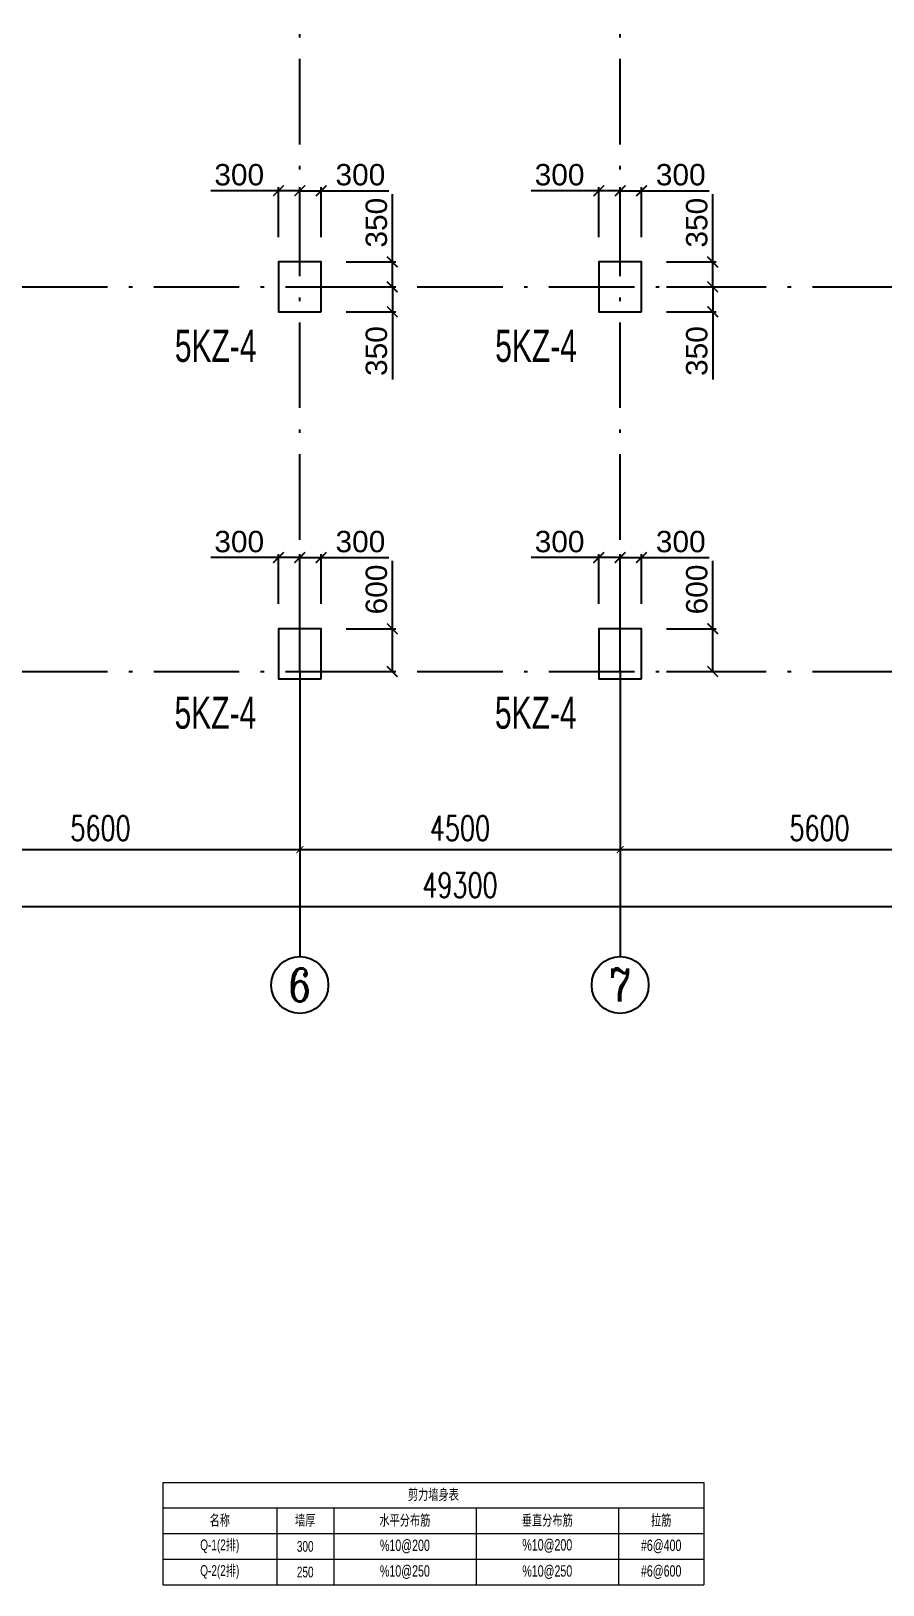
# Model space of a CAD drawing. Header units: millimetres. Extents: x -3831 to 465700, y 39900 to 106100.
# Drawn here: x 330225 to 342191, y 58778 to 80591 of the extents above; entities that cross this region are included whole.
import ezdxf
from ezdxf.enums import TextEntityAlignment as Align

# ---------------------------------------------------------------- set-up
doc = ezdxf.new("R2010")
doc.units = ezdxf.units.MM
doc.linetypes.add('线型2', pattern=[1850, 1200, -300, 50, -300])
for name, color, linetype in [('AXIS', 3, 'Continuous'), ('AXIS_TEXT', 7, 'Continuous'), ('column_dim', 90, 'Continuous'), ('DOTE', 10, '线型2')]:
    doc.layers.add(name, color=color, linetype=linetype)
for name, color, linetype, lineweight in [('S_Cl', 2, 'Continuous', 25), ('S_ColumFocus', 2, 'Continuous', 9), ('S_DistributionSteelTxt', 7, 'Continuous', 9)]:
    doc.layers.add(name, color=color, linetype=linetype, lineweight=lineweight)
doc.styles.add('_TCH_AXIS', font='COMPLEX', dxfattribs={"bigfont": 'GBCBIG'})
doc.styles.add('_TCH_DIM_T3', font='SIMPLEX', dxfattribs={"width": 0.705882, "bigfont": 'GBCBIG'})
doc.styles.add('COMPLEX', font='COMPLEX')
doc.styles.get("Standard").update_dxf_attribs({"font": 'arial.ttf'})
doc.styles.add('xxxx', font='RIF.ttf')
doc.dimstyles.new('_TCH_ARCH&&100', dxfattribs={"dimtxt": 297.5, "dimasz": 100, "dimexe": 250, "dimexo": 300, "dimgap": 126.25, "dimtad": 1, "dimdec": 0, "dimzin": 0, "dimdsep": 46, "dimtxsty": '_TCH_DIM_T3', "dimblk": 'ARCHTICK', "dimcen": 0.09, "dimclrt": 7, "dimazin": 2, "dimtfac": 1, "dimtdec": 0, "dimtix": 1, "dimtmove": 2, "dimatfit": 3, "dimfxl": 100, "dimtolj": 1, "dimtzin": 0, "dimarcsym": 0})
doc.dimstyles.new('ISO-25', dxfattribs={"dimtxt": 2.5, "dimasz": 2.5, "dimexe": 1.25, "dimexo": 0.625, "dimtad": 1, "dimtxsty": 'Standard', "dimcen": 2.5, "dimadec": 0, "dimazin": 0, "dimtfac": 1, "dimtmove": 0, "dimatfit": 3, "dimfxl": 1, "dimarcsym": 0})

# ---------------------------------------------------------------- blocks, each defined once
blk = doc.blocks.new('_ArchTick')
at = {"color": 0, "linetype": 'ByBlock', "const_width": 0.15}
blk.add_lwpolyline([(-0.5, -0.5), (0.5, 0.5)], dxfattribs=at)
blk = doc.blocks.new('*D446')
at = {"layer": 'AXIS', "color": 0, "lineweight": -2, "transparency": 16777216}
for p, q in [((328400, 71300), (328400, 68850)), ((334000, 71300), (334000, 68850)), ((328400, 69100), (334000, 69100))]:
    blk.add_line(p, q, dxfattribs=at)
at = {"layer": 'Defpoints', "color": 0, "transparency": 16777216}
for p in [(328400, 71600), (334000, 71600), (334000, 69100)]:
    blk.add_point(p, dxfattribs=at)
at = {"layer": 'AXIS', "color": 0, "lineweight": -2, "transparency": 16777216, "xscale": 100, "yscale": 100, "zscale": 100, "rotation": 180}
blk.add_blockref('_ArchTick', (328400, 69100), dxfattribs=at)
at = {"layer": 'AXIS', "color": 0, "lineweight": -2, "transparency": 16777216, "xscale": 100, "yscale": 100, "zscale": 100}
blk.add_blockref('_ArchTick', (334000, 69100), dxfattribs=at)
at = {"layer": 'AXIS', "color": 7, "transparency": 16777216, "insert": (331200, 69401.25), "char_height": 350, "attachment_point": 5, "style": '_TCH_DIM_T3'}
blk.add_mtext('\\A1;5600', dxfattribs=at)
blk = doc.blocks.new('*D447')
at = {"layer": 'AXIS', "color": 0, "lineweight": -2, "transparency": 16777216}
for p, q in [((334000, 71300), (334000, 68850)), ((338500, 71300), (338500, 68850)), ((334000, 69100), (338500, 69100))]:
    blk.add_line(p, q, dxfattribs=at)
at = {"layer": 'Defpoints', "color": 0, "transparency": 16777216}
for p in [(334000, 71600), (338500, 71600), (338500, 69100)]:
    blk.add_point(p, dxfattribs=at)
at = {"layer": 'AXIS', "color": 0, "lineweight": -2, "transparency": 16777216, "xscale": 100, "yscale": 100, "zscale": 100, "rotation": 180}
blk.add_blockref('_ArchTick', (334000, 69100), dxfattribs=at)
at = {"layer": 'AXIS', "color": 0, "lineweight": -2, "transparency": 16777216, "xscale": 100, "yscale": 100, "zscale": 100}
blk.add_blockref('_ArchTick', (338500, 69100), dxfattribs=at)
at = {"layer": 'AXIS', "color": 7, "transparency": 16777216, "insert": (336250, 69401.25), "char_height": 350, "attachment_point": 5, "style": '_TCH_DIM_T3'}
blk.add_mtext('\\A1;4500', dxfattribs=at)
blk = doc.blocks.new('*D448')
at = {"layer": 'AXIS', "color": 0, "lineweight": -2, "transparency": 16777216}
for p, q in [((338500, 71300), (338500, 68850)), ((344100, 71300), (344100, 68850)), ((338500, 69100), (344100, 69100))]:
    blk.add_line(p, q, dxfattribs=at)
at = {"layer": 'Defpoints', "color": 0, "transparency": 16777216}
for p in [(338500, 71600), (344100, 71600), (344100, 69100)]:
    blk.add_point(p, dxfattribs=at)
at = {"layer": 'AXIS', "color": 0, "lineweight": -2, "transparency": 16777216, "xscale": 100, "yscale": 100, "zscale": 100, "rotation": 180}
blk.add_blockref('_ArchTick', (338500, 69100), dxfattribs=at)
at = {"layer": 'AXIS', "color": 0, "lineweight": -2, "transparency": 16777216, "xscale": 100, "yscale": 100, "zscale": 100}
blk.add_blockref('_ArchTick', (344100, 69100), dxfattribs=at)
at = {"layer": 'AXIS', "color": 7, "transparency": 16777216, "insert": (341300, 69401.25), "char_height": 350, "attachment_point": 5, "style": '_TCH_DIM_T3'}
blk.add_mtext('\\A1;5600', dxfattribs=at)
blk = doc.blocks.new('*D451')
at = {"layer": 'AXIS', "color": 0, "lineweight": -2, "transparency": 16777216}
for p, q in [((311600, 71300), (311600, 68050)), ((360900, 71300), (360900, 68050)), ((311600, 68300), (360900, 68300))]:
    blk.add_line(p, q, dxfattribs=at)
at = {"layer": 'Defpoints', "color": 0, "transparency": 16777216}
for p in [(311600, 71600), (360900, 71600), (360900, 68300)]:
    blk.add_point(p, dxfattribs=at)
at = {"layer": 'AXIS', "color": 0, "lineweight": -2, "transparency": 16777216, "xscale": 100, "yscale": 100, "zscale": 100, "rotation": 180}
blk.add_blockref('_ArchTick', (311600, 68300), dxfattribs=at)
at = {"layer": 'AXIS', "color": 0, "lineweight": -2, "transparency": 16777216, "xscale": 100, "yscale": 100, "zscale": 100}
blk.add_blockref('_ArchTick', (360900, 68300), dxfattribs=at)
at = {"layer": 'AXIS', "color": 7, "transparency": 16777216, "insert": (336250, 68601.25), "char_height": 350, "attachment_point": 5, "style": '_TCH_DIM_T3'}
blk.add_mtext('\\A1;49300', dxfattribs=at)
blk = doc.blocks.new('_AXISO')
blk.add_circle((0, 0), 0.5)
at = {"layer": 'AXIS_TEXT', "style": 'COMPLEX', "width": 1.041667}
blk.add_attdef('A', text='', height=0.56, dxfattribs=at).set_placement((-0.25, -0.28), (0.25, -0.28), align=Align.FIT)
blk = doc.blocks.new('*D2076')
at = {"layer": 'column_dim', "color": 0, "lineweight": -2, "transparency": 16777216}
for p, q in [((339150, 77000), (339850, 77000)), ((339800, 77000), (339800, 76650)), ((339150, 76650), (339850, 76650)), ((339800, 76650), (339800, 75698))]:
    blk.add_line(p, q, dxfattribs=at)
at = {"layer": 'Defpoints', "color": 0, "transparency": 16777216}
for p in [(338800, 77000), (339800, 77000), (338800, 76650)]:
    blk.add_point(p, dxfattribs=at)
at = {"layer": 'column_dim', "color": 0, "lineweight": -2, "transparency": 16777216, "xscale": 150, "yscale": 150, "zscale": 150}
for p, rotation in [((339800, 77000), 90), ((339800, 76650), 270)]:
    blk.add_blockref('_ArchTick', p, dxfattribs=dict(at, rotation=rotation))
at = {"layer": 'column_dim', "color": 7, "transparency": 16777216, "insert": (339577, 76099), "char_height": 300, "attachment_point": 5, "rotation": 90}
blk.add_mtext('350', dxfattribs=at)
blk = doc.blocks.new('*D2077')
at = {"layer": 'column_dim', "color": 0, "lineweight": -2, "transparency": 16777216}
for p, q in [((339800, 77350), (339800, 78302)), ((339150, 77350), (339850, 77350)), ((339800, 77000), (339800, 77350)), ((339150, 77000), (339850, 77000))]:
    blk.add_line(p, q, dxfattribs=at)
at = {"layer": 'Defpoints', "color": 0, "transparency": 16777216}
for p in [(338800, 77350), (338800, 77000), (339800, 77000)]:
    blk.add_point(p, dxfattribs=at)
at = {"layer": 'column_dim', "color": 0, "lineweight": -2, "transparency": 16777216, "xscale": 150, "yscale": 150, "zscale": 150}
for p, rotation in [((339800, 77350), 90), ((339800, 77000), 270)]:
    blk.add_blockref('_ArchTick', p, dxfattribs=dict(at, rotation=rotation))
at = {"layer": 'column_dim', "color": 7, "transparency": 16777216, "insert": (339577, 77901), "char_height": 300, "attachment_point": 5, "rotation": 90}
blk.add_mtext('350', dxfattribs=at)
blk = doc.blocks.new('*D2078')
at = {"layer": 'column_dim', "color": 0, "lineweight": -2, "transparency": 16777216}
for p, q in [((338500, 77700), (338500, 78400)), ((338500, 78350), (338800, 78350)), ((338800, 77700), (338800, 78400)), ((338800, 78350), (339752, 78350))]:
    blk.add_line(p, q, dxfattribs=at)
at = {"layer": 'Defpoints', "color": 0, "transparency": 16777216}
for p in [(338500, 78350), (338500, 77350), (338800, 77350)]:
    blk.add_point(p, dxfattribs=at)
at = {"layer": 'column_dim', "color": 0, "lineweight": -2, "transparency": 16777216, "xscale": 150, "yscale": 150, "zscale": 150, "rotation": 180}
blk.add_blockref('_ArchTick', (338500, 78350), dxfattribs=at)
at = {"layer": 'column_dim', "color": 0, "lineweight": -2, "transparency": 16777216, "xscale": 150, "yscale": 150, "zscale": 150}
blk.add_blockref('_ArchTick', (338800, 78350), dxfattribs=at)
at = {"layer": 'column_dim', "color": 7, "transparency": 16777216, "insert": (339351, 78573), "char_height": 300, "attachment_point": 5}
blk.add_mtext('300', dxfattribs=at)
blk = doc.blocks.new('*D2079')
at = {"layer": 'column_dim', "color": 0, "lineweight": -2, "transparency": 16777216}
for p, q in [((338200, 78350), (337248, 78350)), ((338200, 77700), (338200, 78400)), ((338500, 78350), (338200, 78350)), ((338500, 77700), (338500, 78400))]:
    blk.add_line(p, q, dxfattribs=at)
at = {"layer": 'Defpoints', "color": 0, "transparency": 16777216}
for p in [(338500, 78350), (338200, 77350), (338500, 77350)]:
    blk.add_point(p, dxfattribs=at)
at = {"layer": 'column_dim', "color": 0, "lineweight": -2, "transparency": 16777216, "xscale": 150, "yscale": 150, "zscale": 150, "rotation": 180}
blk.add_blockref('_ArchTick', (338200, 78350), dxfattribs=at)
at = {"layer": 'column_dim', "color": 0, "lineweight": -2, "transparency": 16777216, "xscale": 150, "yscale": 150, "zscale": 150}
blk.add_blockref('_ArchTick', (338500, 78350), dxfattribs=at)
at = {"layer": 'column_dim', "color": 7, "transparency": 16777216, "insert": (337649, 78573), "char_height": 300, "attachment_point": 5}
blk.add_mtext('300', dxfattribs=at)
blk = doc.blocks.new('*D2080')
at = {"layer": 'column_dim', "color": 0, "lineweight": -2, "transparency": 16777216}
for p, q in [((339800, 72200), (339800, 73153)), ((339150, 72200), (339850, 72200)), ((339800, 71600), (339800, 72200)), ((339150, 71600), (339850, 71600))]:
    blk.add_line(p, q, dxfattribs=at)
at = {"layer": 'Defpoints', "color": 0, "transparency": 16777216}
for p in [(338800, 72200), (338800, 71600), (339800, 71600)]:
    blk.add_point(p, dxfattribs=at)
at = {"layer": 'column_dim', "color": 0, "lineweight": -2, "transparency": 16777216, "xscale": 150, "yscale": 150, "zscale": 150}
for p, rotation in [((339800, 72200), 90), ((339800, 71600), 270)]:
    blk.add_blockref('_ArchTick', p, dxfattribs=dict(at, rotation=rotation))
at = {"layer": 'column_dim', "color": 7, "transparency": 16777216, "insert": (339577, 72752), "char_height": 300, "attachment_point": 5, "rotation": 90}
blk.add_mtext('600', dxfattribs=at)
blk = doc.blocks.new('*D2081')
at = {"layer": 'column_dim', "color": 0, "lineweight": -2, "transparency": 16777216}
for p, q in [((338500, 72550), (338500, 73250)), ((338500, 73200), (338800, 73200)), ((338800, 72550), (338800, 73250)), ((338800, 73200), (339752, 73200))]:
    blk.add_line(p, q, dxfattribs=at)
at = {"layer": 'Defpoints', "color": 0, "transparency": 16777216}
for p in [(338500, 73200), (338500, 72200), (338800, 72200)]:
    blk.add_point(p, dxfattribs=at)
at = {"layer": 'column_dim', "color": 0, "lineweight": -2, "transparency": 16777216, "xscale": 150, "yscale": 150, "zscale": 150, "rotation": 180}
blk.add_blockref('_ArchTick', (338500, 73200), dxfattribs=at)
at = {"layer": 'column_dim', "color": 0, "lineweight": -2, "transparency": 16777216, "xscale": 150, "yscale": 150, "zscale": 150}
blk.add_blockref('_ArchTick', (338800, 73200), dxfattribs=at)
at = {"layer": 'column_dim', "color": 7, "transparency": 16777216, "insert": (339351, 73423), "char_height": 300, "attachment_point": 5}
blk.add_mtext('300', dxfattribs=at)
blk = doc.blocks.new('*D2082')
at = {"layer": 'column_dim', "color": 0, "lineweight": -2, "transparency": 16777216}
for p, q in [((338200, 73200), (337248, 73200)), ((338200, 72550), (338200, 73250)), ((338500, 73200), (338200, 73200)), ((338500, 72550), (338500, 73250))]:
    blk.add_line(p, q, dxfattribs=at)
at = {"layer": 'Defpoints', "color": 0, "transparency": 16777216}
for p in [(338500, 73200), (338200, 72200), (338500, 72200)]:
    blk.add_point(p, dxfattribs=at)
at = {"layer": 'column_dim', "color": 0, "lineweight": -2, "transparency": 16777216, "xscale": 150, "yscale": 150, "zscale": 150, "rotation": 180}
blk.add_blockref('_ArchTick', (338200, 73200), dxfattribs=at)
at = {"layer": 'column_dim', "color": 0, "lineweight": -2, "transparency": 16777216, "xscale": 150, "yscale": 150, "zscale": 150}
blk.add_blockref('_ArchTick', (338500, 73200), dxfattribs=at)
at = {"layer": 'column_dim', "color": 7, "transparency": 16777216, "insert": (337649, 73423), "char_height": 300, "attachment_point": 5}
blk.add_mtext('300', dxfattribs=at)
blk = doc.blocks.new('*D2091')
at = {"layer": 'column_dim', "color": 0, "lineweight": -2, "transparency": 16777216}
for p, q in [((334650, 77000), (335350, 77000)), ((335300, 77000), (335300, 76650)), ((334650, 76650), (335350, 76650)), ((335300, 76650), (335300, 75698))]:
    blk.add_line(p, q, dxfattribs=at)
at = {"layer": 'Defpoints', "color": 0, "transparency": 16777216}
for p in [(334300, 77000), (335300, 77000), (334300, 76650)]:
    blk.add_point(p, dxfattribs=at)
at = {"layer": 'column_dim', "color": 0, "lineweight": -2, "transparency": 16777216, "xscale": 150, "yscale": 150, "zscale": 150}
for p, rotation in [((335300, 77000), 90), ((335300, 76650), 270)]:
    blk.add_blockref('_ArchTick', p, dxfattribs=dict(at, rotation=rotation))
at = {"layer": 'column_dim', "color": 7, "transparency": 16777216, "insert": (335077, 76099), "char_height": 300, "attachment_point": 5, "rotation": 90}
blk.add_mtext('350', dxfattribs=at)
blk = doc.blocks.new('*D2092')
at = {"layer": 'column_dim', "color": 0, "lineweight": -2, "transparency": 16777216}
for p, q in [((335300, 77350), (335300, 78302)), ((334650, 77350), (335350, 77350)), ((335300, 77000), (335300, 77350)), ((334650, 77000), (335350, 77000))]:
    blk.add_line(p, q, dxfattribs=at)
at = {"layer": 'Defpoints', "color": 0, "transparency": 16777216}
for p in [(334300, 77350), (334300, 77000), (335300, 77000)]:
    blk.add_point(p, dxfattribs=at)
at = {"layer": 'column_dim', "color": 0, "lineweight": -2, "transparency": 16777216, "xscale": 150, "yscale": 150, "zscale": 150}
for p, rotation in [((335300, 77350), 90), ((335300, 77000), 270)]:
    blk.add_blockref('_ArchTick', p, dxfattribs=dict(at, rotation=rotation))
at = {"layer": 'column_dim', "color": 7, "transparency": 16777216, "insert": (335077, 77901), "char_height": 300, "attachment_point": 5, "rotation": 90}
blk.add_mtext('350', dxfattribs=at)
blk = doc.blocks.new('*D2093')
at = {"layer": 'column_dim', "color": 0, "lineweight": -2, "transparency": 16777216}
for p, q in [((334000, 77700), (334000, 78400)), ((334000, 78350), (334300, 78350)), ((334300, 77700), (334300, 78400)), ((334300, 78350), (335252, 78350))]:
    blk.add_line(p, q, dxfattribs=at)
at = {"layer": 'Defpoints', "color": 0, "transparency": 16777216}
for p in [(334000, 78350), (334000, 77350), (334300, 77350)]:
    blk.add_point(p, dxfattribs=at)
at = {"layer": 'column_dim', "color": 0, "lineweight": -2, "transparency": 16777216, "xscale": 150, "yscale": 150, "zscale": 150, "rotation": 180}
blk.add_blockref('_ArchTick', (334000, 78350), dxfattribs=at)
at = {"layer": 'column_dim', "color": 0, "lineweight": -2, "transparency": 16777216, "xscale": 150, "yscale": 150, "zscale": 150}
blk.add_blockref('_ArchTick', (334300, 78350), dxfattribs=at)
at = {"layer": 'column_dim', "color": 7, "transparency": 16777216, "insert": (334851, 78573), "char_height": 300, "attachment_point": 5}
blk.add_mtext('300', dxfattribs=at)
blk = doc.blocks.new('*D2094')
at = {"layer": 'column_dim', "color": 0, "lineweight": -2, "transparency": 16777216}
for p, q in [((333700, 78350), (332748, 78350)), ((333700, 77700), (333700, 78400)), ((334000, 78350), (333700, 78350)), ((334000, 77700), (334000, 78400))]:
    blk.add_line(p, q, dxfattribs=at)
at = {"layer": 'Defpoints', "color": 0, "transparency": 16777216}
for p in [(334000, 78350), (333700, 77350), (334000, 77350)]:
    blk.add_point(p, dxfattribs=at)
at = {"layer": 'column_dim', "color": 0, "lineweight": -2, "transparency": 16777216, "xscale": 150, "yscale": 150, "zscale": 150, "rotation": 180}
blk.add_blockref('_ArchTick', (333700, 78350), dxfattribs=at)
at = {"layer": 'column_dim', "color": 0, "lineweight": -2, "transparency": 16777216, "xscale": 150, "yscale": 150, "zscale": 150}
blk.add_blockref('_ArchTick', (334000, 78350), dxfattribs=at)
at = {"layer": 'column_dim', "color": 7, "transparency": 16777216, "insert": (333149, 78573), "char_height": 300, "attachment_point": 5}
blk.add_mtext('300', dxfattribs=at)
blk = doc.blocks.new('*D2095')
at = {"layer": 'column_dim', "color": 0, "lineweight": -2, "transparency": 16777216}
for p, q in [((335300, 72200), (335300, 73153)), ((334650, 72200), (335350, 72200)), ((335300, 71600), (335300, 72200)), ((334650, 71600), (335350, 71600))]:
    blk.add_line(p, q, dxfattribs=at)
at = {"layer": 'Defpoints', "color": 0, "transparency": 16777216}
for p in [(334300, 72200), (334300, 71600), (335300, 71600)]:
    blk.add_point(p, dxfattribs=at)
at = {"layer": 'column_dim', "color": 0, "lineweight": -2, "transparency": 16777216, "xscale": 150, "yscale": 150, "zscale": 150}
for p, rotation in [((335300, 72200), 90), ((335300, 71600), 270)]:
    blk.add_blockref('_ArchTick', p, dxfattribs=dict(at, rotation=rotation))
at = {"layer": 'column_dim', "color": 7, "transparency": 16777216, "insert": (335077, 72752), "char_height": 300, "attachment_point": 5, "rotation": 90}
blk.add_mtext('600', dxfattribs=at)
blk = doc.blocks.new('*D2096')
at = {"layer": 'column_dim', "color": 0, "lineweight": -2, "transparency": 16777216}
for p, q in [((334000, 72550), (334000, 73250)), ((334000, 73200), (334300, 73200)), ((334300, 72550), (334300, 73250)), ((334300, 73200), (335252, 73200))]:
    blk.add_line(p, q, dxfattribs=at)
at = {"layer": 'Defpoints', "color": 0, "transparency": 16777216}
for p in [(334000, 73200), (334000, 72200), (334300, 72200)]:
    blk.add_point(p, dxfattribs=at)
at = {"layer": 'column_dim', "color": 0, "lineweight": -2, "transparency": 16777216, "xscale": 150, "yscale": 150, "zscale": 150, "rotation": 180}
blk.add_blockref('_ArchTick', (334000, 73200), dxfattribs=at)
at = {"layer": 'column_dim', "color": 0, "lineweight": -2, "transparency": 16777216, "xscale": 150, "yscale": 150, "zscale": 150}
blk.add_blockref('_ArchTick', (334300, 73200), dxfattribs=at)
at = {"layer": 'column_dim', "color": 7, "transparency": 16777216, "insert": (334851, 73423), "char_height": 300, "attachment_point": 5}
blk.add_mtext('300', dxfattribs=at)
blk = doc.blocks.new('*D2097')
at = {"layer": 'column_dim', "color": 0, "lineweight": -2, "transparency": 16777216}
for p, q in [((333700, 73200), (332748, 73200)), ((333700, 72550), (333700, 73250)), ((334000, 73200), (333700, 73200)), ((334000, 72550), (334000, 73250))]:
    blk.add_line(p, q, dxfattribs=at)
at = {"layer": 'Defpoints', "color": 0, "transparency": 16777216}
for p in [(334000, 73200), (333700, 72200), (334000, 72200)]:
    blk.add_point(p, dxfattribs=at)
at = {"layer": 'column_dim', "color": 0, "lineweight": -2, "transparency": 16777216, "xscale": 150, "yscale": 150, "zscale": 150, "rotation": 180}
blk.add_blockref('_ArchTick', (333700, 73200), dxfattribs=at)
at = {"layer": 'column_dim', "color": 0, "lineweight": -2, "transparency": 16777216, "xscale": 150, "yscale": 150, "zscale": 150}
blk.add_blockref('_ArchTick', (334000, 73200), dxfattribs=at)
at = {"layer": 'column_dim', "color": 7, "transparency": 16777216, "insert": (333149, 73423), "char_height": 300, "attachment_point": 5}
blk.add_mtext('300', dxfattribs=at)

msp = doc.modelspace()

# ---------------------------------------------------------------- linework, layer by layer
at = {"layer": 'AXIS'}
for p, q in [((334000, 71600), (334000, 67600)), ((338500, 71600), (338500, 67600))]:
    msp.add_line(p, q, dxfattribs=at)
at = {"layer": 'DOTE'}
for p, q in [((334000, 71600), (334000, 101300)), ((338500, 71600), (338500, 101300)), ((311600, 77000), (360900, 77000)), ((311600, 71600), (360900, 71600))]:
    msp.add_line(p, q, dxfattribs=at)
at = {"layer": 'S_Cl'}
for points in [[(334300, 76650), (334300, 77350), (333700, 77350), (333700, 76650)], [(338800, 76650), (338800, 77350), (338200, 77350), (338200, 76650)], [(334300, 71500), (334300, 72200), (333700, 72200), (333700, 71500)], [(338800, 71500), (338800, 72200), (338200, 72200), (338200, 71500)]]:
    msp.add_lwpolyline(points, close=True, dxfattribs=at)
at = {"layer": 'S_DistributionSteelTxt'}
for p, q in [((332076.11907, 60218.34247), (332076.11907, 58778.34247)), ((332076.11907, 60218.34247), (339676.11907, 60218.34247)), ((339676.11907, 60218.34247), (339676.11907, 58778.34247)), ((332076.11907, 59858.34247), (339676.11907, 59858.34247)), ((333676.11907, 59858.34247), (333676.11907, 58778.34247)), ((334476.11907, 59858.34247), (334476.11907, 58778.34247)), ((336476.11907, 59858.34247), (336476.11907, 58778.34247)), ((338476.11907, 59858.34247), (338476.11907, 58778.34247)), ((332076.11907, 59498.34247), (339676.11907, 59498.34247)), ((332076.11907, 59138.34247), (339676.11907, 59138.34247)), ((332076.11907, 58778.34247), (339676.11907, 58778.34247))]:
    msp.add_line(p, q, dxfattribs=at)

# ---------------------------------------------------------------- block references
at = {"layer": 'AXIS'}
ref = msp.add_blockref('_AXISO', (334000, 67200), dxfattribs=dict(at, xscale=800, yscale=800, zscale=800))
ref.add_attrib('A', '6', dxfattribs={"layer": 'AXIS_TEXT', "height": 465.94816, "style": '_TCH_AXIS'}).set_placement((333844.68395, 66967.02592), (334155.31605, 66967.02592), align=Align.FIT)
ref = msp.add_blockref('_AXISO', (338500, 67200), dxfattribs=dict(at, xscale=800, yscale=800, zscale=800))
ref.add_attrib('A', '7', dxfattribs={"layer": 'AXIS_TEXT', "height": 465.94816, "style": '_TCH_AXIS'}).set_placement((338344.68395, 66967.02592), (338655.31605, 66967.02592), align=Align.FIT)

# ---------------------------------------------------------------- texts
at = {"layer": 'S_ColumFocus', "char_height": 450, "attachment_point": 5, "style": 'xxxx'}
for insert, width in [((332818.10846, 76169.37245), 854.25), ((337318.10846, 76169.37245), 854.25), ((332813.92096, 71019.37245), 845.875), ((337313.92096, 71019.37245), 845.875)]:
    msp.add_mtext('{\\W0.7;5KZ-4}', dxfattribs=dict(at, insert=insert, width=width))
at = {"layer": 'S_DistributionSteelTxt', "attachment_point": 5, "style": 'xxxx'}
for s, insert, char_height, width in [('\\W0.7000;剪力墙身表', (335876.11907, 60038.34247), 150, 7600), ('\\W0.7000;名称', (332876.11907, 59678.34247), 150, 1600), ('\\W0.7000;墙厚', (334076.11907, 59678.34247), 150, 800), ('\\W0.7000;水平分布筋', (335476.11907, 59678.34247), 150, 2000), ('\\W0.7000;垂直分布筋', (337476.11907, 59678.34247), 150, 2000), ('\\W0.7000;拉筋', (339076.11907, 59678.34247), 150, 1200), ('\\W0.7000;Q-1(2排)', (332876.11907, 59318.34247), 150, 1600), ('\\W0.7000;300', (334076.11907, 59318.34247), 150, 800), ('{\\W0.7;%10@200}', (335476.11907, 59318.34247), 160, 2000), ('{\\W0.7;%10@200}', (337476.11907, 59325.21398), 160, 2000), ('{\\W0.7;#6@400}', (339076.11907, 59318.34247), 160, 1200), ('\\W0.7000;Q-2(2排)', (332876.11907, 58958.34247), 150, 1600), ('\\W0.7000;250', (334076.11907, 58958.34247), 150, 800), ('{\\W0.7;%10@250}', (335476.11907, 58958.34247), 160, 2000), ('{\\W0.7;%10@250}', (337476.11907, 58958.34247), 160, 2000), ('{\\W0.7;#6@600}', (339076.11907, 58958.34247), 160, 1200)]:
    msp.add_mtext(s, dxfattribs=dict(at, insert=insert, char_height=char_height, width=width))

# ---------------------------------------------------------------- dimensions: what is measured, and where the dimension line sits
at = {"layer": 'AXIS'}
for p1, p2, distance, picture, middle in [((311600, 71600), (360900, 71600), -3300, '*D451', (336250, 68601.25)), ((328400, 71600), (334000, 71600), -2500, '*D446', (331200, 69401.25)), ((334000, 71600), (338500, 71600), -2500, '*D447', (336250, 69401.25)), ((338500, 71600), (344100, 71600), -2500, '*D448', (341300, 69401.25))]:
    dim = msp.add_aligned_dim(p1=p1, p2=p2, distance=distance, dimstyle='_TCH_ARCH&&100', override={"dimtxt": 350}, dxfattribs=at)
    dim.commit()
    dim.dimension.update_dxf_attribs({"geometry": picture, "text_midpoint": middle})
at = {"layer": 'column_dim'}
for p1, p2, distance, picture, middle in [((333700, 77350), (334000, 77350), 1000, '*D2094', (333149.20191, 78573.27422)), ((334300, 77350), (334000, 77350), -1000, '*D2093', (334850.79809, 78573.27422)), ((338200, 77350), (338500, 77350), 1000, '*D2079', (337649.20191, 78573.27422)), ((338800, 77350), (338500, 77350), -1000, '*D2078', (339350.79809, 78573.27422)), ((334300, 77350), (334300, 77000), 1000, '*D2092', (335076.72578, 77900.79809)), ((338800, 77350), (338800, 77000), 1000, '*D2077', (339576.72578, 77900.79809)), ((334300, 76650), (334300, 77000), -1000, '*D2091', (335076.72578, 76099.20191)), ((338800, 76650), (338800, 77000), -1000, '*D2076', (339576.72578, 76099.20191)), ((333700, 72200), (334000, 72200), 1000, '*D2097', (333149.20191, 73423.27422)), ((334300, 72200), (334000, 72200), -1000, '*D2096', (334850.79809, 73423.27422)), ((338200, 72200), (338500, 72200), 1000, '*D2082', (337649.20191, 73423.27422)), ((338800, 72200), (338500, 72200), -1000, '*D2081', (339350.79809, 73423.27422)), ((334300, 72200), (334300, 71600), 1000, '*D2095', (335076.8281, 72751.71896)), ((338800, 72200), (338800, 71600), 1000, '*D2080', (339576.8281, 72751.71896))]:
    dim = msp.add_aligned_dim(p1=p1, p2=p2, distance=distance, dimstyle='ISO-25', override={"dimtxt": 300, "dimasz": 150, "dimexe": 50, "dimexo": 350, "dimgap": 70, "dimjust": 1, "dimblk1": 'ArchTick', "dimblk2": 'ArchTick', "dimsah": 1, "dimclrt": 7}, dxfattribs=at)
    dim.commit()
    dim.dimension.update_dxf_attribs({"geometry": picture, "text_midpoint": middle})

doc.saveas('drawing.dxf')
